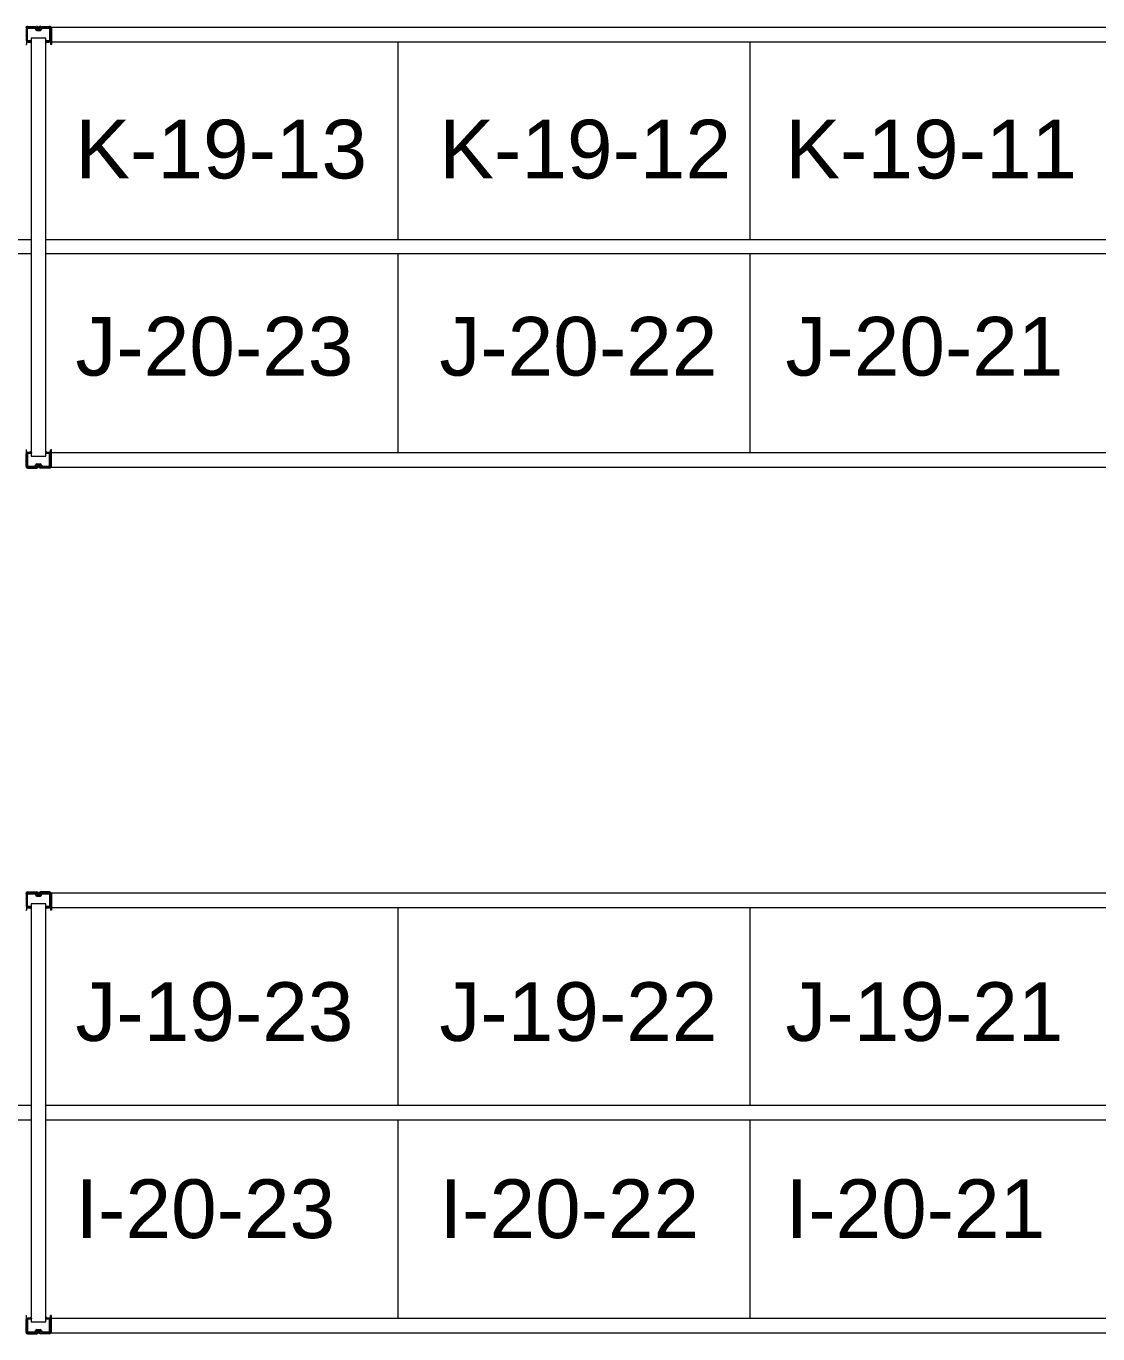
# Model space of a CAD drawing. Header units: inches. Extents: x 2743 to 10591, y -1604 to 5792.
# Drawn here: x 7547.5 to 7693.5, y 4339.9 to 4518.1 of the extents above; entities that cross this region are included whole.
import ezdxf

# ---------------------------------------------------------------- set-up
doc = ezdxf.new("R2010")
doc.units = ezdxf.units.IN
doc.header["$LTSCALE"] = 0.1875
doc.header["$MEASUREMENT"] = 0
for name, color, linetype, lineweight in [('22 Dimension', 7, 'Continuous', 5), ('32 Echelle', 160, 'Continuous', 15), ('33 Poutre', 30, 'Continuous', 15)]:
    doc.layers.add(name, color=color, linetype=linetype, lineweight=lineweight)
doc.styles.add('arial', font='')
doc.styles.get('arial').set_extended_font_data('Arial')

msp = doc.modelspace()

# ---------------------------------------------------------------- hatches: boundary and pattern name
at = {"layer": '32 Echelle'}
for points in [[(7548.14784, 4515.81503), (7548.14784, 4516.00253), (7547.96034, 4516.00253)], [(7548.14784, 4515.81503), (7548.14784, 4516.00253), (7547.96034, 4516.00253)], [(7550.14784, 4515.81503), (7550.14784, 4516.00253), (7550.33534, 4516.00253)], [(7550.14784, 4515.81503), (7550.14784, 4516.00253), (7550.33534, 4516.00253)], [(7548.14784, 4460.19003), (7548.14784, 4460.00253), (7547.96034, 4460.00253)], [(7548.14784, 4460.19003), (7548.14784, 4460.00253), (7547.96034, 4460.00253)], [(7550.14784, 4460.19003), (7550.14784, 4460.00253), (7550.33534, 4460.00253)], [(7550.14784, 4460.19003), (7550.14784, 4460.00253), (7550.33534, 4460.00253)], [(7548.14784, 4397.81503), (7548.14784, 4398.00253), (7547.96034, 4398.00253)], [(7548.14784, 4397.81503), (7548.14784, 4398.00253), (7547.96034, 4398.00253)], [(7550.14784, 4397.81503), (7550.14784, 4398.00253), (7550.33534, 4398.00253)], [(7550.14784, 4397.81503), (7550.14784, 4398.00253), (7550.33534, 4398.00253)], [(7548.14784, 4342.19003), (7548.14784, 4342.00253), (7547.96034, 4342.00253)], [(7548.14784, 4342.19003), (7548.14784, 4342.00253), (7547.96034, 4342.00253)], [(7550.14784, 4342.19003), (7550.14784, 4342.00253), (7550.33534, 4342.00253)], [(7550.14784, 4342.19003), (7550.14784, 4342.00253), (7550.33534, 4342.00253)]]:
    msp.add_hatch(color=256, dxfattribs=at).paths.add_polyline_path(points)

# ---------------------------------------------------------------- linework, layer by layer
at = {"layer": '22 Dimension'}
for p, q in [((7598.14784, 4489.00253), (7598.14784, 4516.00253)), ((7646.14784, 4489.00253), (7646.14784, 4516.00253)), ((7548.14784, 4489.00253), (7402.52284, 4489.00253)), ((7695.77284, 4489.00253), (7550.14784, 4489.00253)), ((7548.14784, 4487.08616), (7402.52284, 4487.08616)), ((7695.77284, 4487.08616), (7550.14784, 4487.08616)), ((7598.14784, 4460.00253), (7598.14784, 4487.08616)), ((7646.14784, 4460.00253), (7646.14784, 4487.08616)), ((7598.14784, 4371.00253), (7598.14784, 4398.00253)), ((7646.14784, 4371.00253), (7646.14784, 4398.00253)), ((7548.14784, 4371.00253), (7402.52284, 4371.00253)), ((7695.77284, 4371.00253), (7550.14784, 4371.00253)), ((7548.14784, 4369.00253), (7402.52284, 4369.00253)), ((7695.77284, 4369.00253), (7550.14784, 4369.00253)), ((7598.14784, 4342.00253), (7598.14784, 4369.00253)), ((7646.14784, 4342.00253), (7646.14784, 4369.00253))]:
    msp.add_line(p, q, dxfattribs=at)
at = {"layer": '32 Echelle', "linetype": 'Continuous', "lineweight": 25}
for p, q in [((7547.52288, 4517.81878), (7547.52288, 4516.18628)), ((7547.52288, 4517.81878), (7547.52288, 4516.18628)), ((7547.61288, 4516.18628), (7547.61288, 4517.81878)), ((7547.61288, 4516.18628), (7547.61288, 4517.81878)), ((7548.63547, 4518.00253), (7547.70663, 4518.00253)), ((7548.63547, 4518.00253), (7547.70663, 4518.00253)), ((7547.70663, 4517.91253), (7548.63547, 4517.91253)), ((7547.70663, 4517.91253), (7548.63547, 4517.91253)), ((7548.72512, 4517.84619), (7548.76903, 4517.70256)), ((7548.72512, 4517.84619), (7548.76903, 4517.70256)), ((7548.8551, 4517.72887), (7548.81119, 4517.8725)), ((7548.8551, 4517.72887), (7548.81119, 4517.8725)), ((7549.35092, 4517.66253), (7548.94475, 4517.66253)), ((7549.35092, 4517.66253), (7548.94475, 4517.66253)), ((7548.94475, 4517.57253), (7549.35092, 4517.57253)), ((7548.94475, 4517.57253), (7549.35092, 4517.57253)), ((7549.48449, 4517.8725), (7549.44057, 4517.72887)), ((7549.48449, 4517.8725), (7549.44057, 4517.72887)), ((7549.52664, 4517.70256), (7549.57055, 4517.84619)), ((7549.52664, 4517.70256), (7549.57055, 4517.84619)), ((7550.58904, 4518.00253), (7549.66021, 4518.00253)), ((7550.58904, 4518.00253), (7549.66021, 4518.00253)), ((7549.66021, 4517.91253), (7550.58904, 4517.91253)), ((7549.66021, 4517.91253), (7550.58904, 4517.91253)), ((7550.68279, 4517.81878), (7550.68279, 4516.18628)), ((7550.68279, 4517.81878), (7550.68279, 4516.18628)), ((7550.77279, 4516.18628), (7550.77279, 4517.81878)), ((7550.77279, 4516.18628), (7550.77279, 4517.81878)), ((7548.12288, 4516.09253), (7547.70663, 4516.09253)), ((7548.12288, 4516.09253), (7547.70663, 4516.09253)), ((7547.70663, 4516.00253), (7548.12288, 4516.00253)), ((7547.70663, 4516.00253), (7548.12288, 4516.00253)), ((7548.12288, 4516.00253), (7548.12288, 4516.09253)), ((7548.12288, 4516.00253), (7548.12288, 4516.09253)), ((7550.58904, 4516.09253), (7550.17279, 4516.09253)), ((7550.17279, 4516.09253), (7550.17279, 4516.00253)), ((7550.58904, 4516.09253), (7550.17279, 4516.09253)), ((7550.17279, 4516.09253), (7550.17279, 4516.00253)), ((7550.17279, 4516.00253), (7550.58904, 4516.00253)), ((7550.17279, 4516.00253), (7550.58904, 4516.00253)), ((7547.52288, 4458.18628), (7547.52288, 4459.81878)), ((7547.52288, 4458.18628), (7547.52288, 4459.81878)), ((7547.61288, 4459.81878), (7547.61288, 4458.18628)), ((7547.61288, 4459.81878), (7547.61288, 4458.18628)), ((7547.70663, 4460.00253), (7548.12288, 4460.00253)), ((7547.70663, 4460.00253), (7548.12288, 4460.00253)), ((7548.12288, 4459.91253), (7547.70663, 4459.91253)), ((7548.12288, 4459.91253), (7547.70663, 4459.91253)), ((7548.12288, 4460.00253), (7548.12288, 4459.91253)), ((7548.12288, 4460.00253), (7548.12288, 4459.91253)), ((7550.17279, 4460.00253), (7550.58904, 4460.00253)), ((7550.17279, 4459.91253), (7550.17279, 4460.00253)), ((7550.17279, 4460.00253), (7550.58904, 4460.00253)), ((7550.17279, 4459.91253), (7550.17279, 4460.00253)), ((7550.58904, 4459.91253), (7550.17279, 4459.91253)), ((7550.58904, 4459.91253), (7550.17279, 4459.91253)), ((7550.68279, 4458.18628), (7550.68279, 4459.81878)), ((7550.68279, 4458.18628), (7550.68279, 4459.81878)), ((7550.77279, 4459.81878), (7550.77279, 4458.18628)), ((7550.77279, 4459.81878), (7550.77279, 4458.18628)), ((7547.70663, 4458.09253), (7548.63547, 4458.09253)), ((7547.70663, 4458.09253), (7548.63547, 4458.09253)), ((7548.63547, 4458.00253), (7547.70663, 4458.00253)), ((7548.63547, 4458.00253), (7547.70663, 4458.00253)), ((7548.72512, 4458.15887), (7548.76903, 4458.3025)), ((7548.72512, 4458.15887), (7548.76903, 4458.3025)), ((7548.8551, 4458.27619), (7548.81119, 4458.13256)), ((7548.8551, 4458.27619), (7548.81119, 4458.13256)), ((7548.94475, 4458.43253), (7549.35092, 4458.43253)), ((7548.94475, 4458.43253), (7549.35092, 4458.43253)), ((7549.35092, 4458.34253), (7548.94475, 4458.34253)), ((7549.35092, 4458.34253), (7548.94475, 4458.34253)), ((7549.48449, 4458.13256), (7549.44057, 4458.27619)), ((7549.48449, 4458.13256), (7549.44057, 4458.27619)), ((7549.52664, 4458.3025), (7549.57055, 4458.15887)), ((7549.52664, 4458.3025), (7549.57055, 4458.15887)), ((7549.66021, 4458.09253), (7550.58904, 4458.09253)), ((7549.66021, 4458.09253), (7550.58904, 4458.09253)), ((7550.58904, 4458.00253), (7549.66021, 4458.00253)), ((7550.58904, 4458.00253), (7549.66021, 4458.00253)), ((7547.52288, 4399.81878), (7547.52288, 4398.18628)), ((7547.52288, 4399.81878), (7547.52288, 4398.18628)), ((7547.61288, 4398.18628), (7547.61288, 4399.81878)), ((7547.61288, 4398.18628), (7547.61288, 4399.81878)), ((7548.63547, 4400.00253), (7547.70663, 4400.00253)), ((7548.63547, 4400.00253), (7547.70663, 4400.00253)), ((7547.70663, 4399.91253), (7548.63547, 4399.91253)), ((7547.70663, 4399.91253), (7548.63547, 4399.91253)), ((7548.72512, 4399.84619), (7548.76903, 4399.70256)), ((7548.72512, 4399.84619), (7548.76903, 4399.70256)), ((7548.8551, 4399.72887), (7548.81119, 4399.8725)), ((7548.8551, 4399.72887), (7548.81119, 4399.8725)), ((7549.35092, 4399.66253), (7548.94475, 4399.66253)), ((7549.35092, 4399.66253), (7548.94475, 4399.66253)), ((7548.94475, 4399.57253), (7549.35092, 4399.57253)), ((7548.94475, 4399.57253), (7549.35092, 4399.57253)), ((7549.48449, 4399.8725), (7549.44057, 4399.72887)), ((7549.48449, 4399.8725), (7549.44057, 4399.72887)), ((7549.52664, 4399.70256), (7549.57055, 4399.84619)), ((7549.52664, 4399.70256), (7549.57055, 4399.84619)), ((7550.58904, 4400.00253), (7549.66021, 4400.00253)), ((7550.58904, 4400.00253), (7549.66021, 4400.00253)), ((7549.66021, 4399.91253), (7550.58904, 4399.91253)), ((7549.66021, 4399.91253), (7550.58904, 4399.91253)), ((7550.68279, 4399.81878), (7550.68279, 4398.18628)), ((7550.68279, 4399.81878), (7550.68279, 4398.18628)), ((7550.77279, 4398.18628), (7550.77279, 4399.81878)), ((7550.77279, 4398.18628), (7550.77279, 4399.81878)), ((7548.12288, 4398.09253), (7547.70663, 4398.09253)), ((7548.12288, 4398.09253), (7547.70663, 4398.09253)), ((7547.70663, 4398.00253), (7548.12288, 4398.00253)), ((7547.70663, 4398.00253), (7548.12288, 4398.00253)), ((7548.12288, 4398.00253), (7548.12288, 4398.09253)), ((7548.12288, 4398.00253), (7548.12288, 4398.09253)), ((7550.58904, 4398.09253), (7550.17279, 4398.09253)), ((7550.17279, 4398.09253), (7550.17279, 4398.00253)), ((7550.58904, 4398.09253), (7550.17279, 4398.09253)), ((7550.17279, 4398.09253), (7550.17279, 4398.00253)), ((7550.17279, 4398.00253), (7550.58904, 4398.00253)), ((7550.17279, 4398.00253), (7550.58904, 4398.00253)), ((7547.70663, 4342.00253), (7548.12288, 4342.00253)), ((7547.70663, 4342.00253), (7548.12288, 4342.00253)), ((7548.12288, 4341.91253), (7547.70663, 4341.91253)), ((7548.12288, 4341.91253), (7547.70663, 4341.91253)), ((7548.12288, 4342.00253), (7548.12288, 4341.91253)), ((7548.12288, 4342.00253), (7548.12288, 4341.91253)), ((7550.17279, 4342.00253), (7550.58904, 4342.00253)), ((7550.17279, 4341.91253), (7550.17279, 4342.00253)), ((7550.17279, 4342.00253), (7550.58904, 4342.00253)), ((7550.17279, 4341.91253), (7550.17279, 4342.00253)), ((7550.58904, 4341.91253), (7550.17279, 4341.91253)), ((7550.58904, 4341.91253), (7550.17279, 4341.91253)), ((7547.52288, 4340.18628), (7547.52288, 4341.81878)), ((7547.52288, 4340.18628), (7547.52288, 4341.81878)), ((7547.61288, 4341.81878), (7547.61288, 4340.18628)), ((7547.61288, 4341.81878), (7547.61288, 4340.18628)), ((7548.72512, 4340.15887), (7548.76903, 4340.3025)), ((7548.72512, 4340.15887), (7548.76903, 4340.3025)), ((7548.8551, 4340.27619), (7548.81119, 4340.13256)), ((7548.8551, 4340.27619), (7548.81119, 4340.13256)), ((7548.94475, 4340.43253), (7549.35092, 4340.43253)), ((7548.94475, 4340.43253), (7549.35092, 4340.43253)), ((7549.35092, 4340.34253), (7548.94475, 4340.34253)), ((7549.35092, 4340.34253), (7548.94475, 4340.34253)), ((7549.48449, 4340.13256), (7549.44057, 4340.27619)), ((7549.48449, 4340.13256), (7549.44057, 4340.27619)), ((7549.52664, 4340.3025), (7549.57055, 4340.15887)), ((7549.52664, 4340.3025), (7549.57055, 4340.15887)), ((7550.68279, 4340.18628), (7550.68279, 4341.81878)), ((7550.68279, 4340.18628), (7550.68279, 4341.81878)), ((7550.77279, 4341.81878), (7550.77279, 4340.18628)), ((7550.77279, 4341.81878), (7550.77279, 4340.18628)), ((7547.70663, 4340.09253), (7548.63547, 4340.09253)), ((7547.70663, 4340.09253), (7548.63547, 4340.09253)), ((7548.63547, 4340.00253), (7547.70663, 4340.00253)), ((7548.63547, 4340.00253), (7547.70663, 4340.00253)), ((7549.66021, 4340.09253), (7550.58904, 4340.09253)), ((7549.66021, 4340.09253), (7550.58904, 4340.09253)), ((7550.58904, 4340.00253), (7549.66021, 4340.00253)), ((7550.58904, 4340.00253), (7549.66021, 4340.00253))]:
    msp.add_line(p, q, dxfattribs=at)
at = {"layer": '32 Echelle'}
for p, q in [((7548.14784, 4516.00253), (7547.96034, 4516.00253)), ((7548.14784, 4515.81503), (7547.96034, 4516.00253)), ((7548.14784, 4516.00253), (7547.96034, 4516.00253)), ((7548.14784, 4515.81503), (7547.96034, 4516.00253)), ((7550.14784, 4516.50253), (7548.14784, 4516.50253)), ((7548.14784, 4516.50253), (7548.14784, 4459.50253)), ((7550.14784, 4516.50253), (7548.14784, 4516.50253)), ((7548.14784, 4516.50253), (7548.14784, 4459.50253)), ((7548.14784, 4515.81503), (7548.14784, 4516.00253)), ((7548.14784, 4515.81503), (7548.14784, 4516.00253)), ((7550.14784, 4459.50253), (7550.14784, 4516.50253)), ((7550.14784, 4459.50253), (7550.14784, 4516.50253)), ((7550.14784, 4516.00253), (7550.33534, 4516.00253)), ((7550.14784, 4515.81503), (7550.14784, 4516.00253)), ((7550.14784, 4515.81503), (7550.33534, 4516.00253)), ((7550.14784, 4516.00253), (7550.33534, 4516.00253)), ((7550.14784, 4515.81503), (7550.14784, 4516.00253)), ((7550.14784, 4515.81503), (7550.33534, 4516.00253)), ((7548.14784, 4460.19003), (7547.96034, 4460.00253)), ((7548.14784, 4460.19003), (7547.96034, 4460.00253)), ((7548.14784, 4460.00253), (7547.96034, 4460.00253)), ((7548.14784, 4460.00253), (7547.96034, 4460.00253)), ((7548.14784, 4460.19003), (7548.14784, 4460.00253)), ((7548.14784, 4460.19003), (7548.14784, 4460.00253)), ((7550.14784, 4460.19003), (7550.14784, 4460.00253)), ((7550.14784, 4460.19003), (7550.33534, 4460.00253)), ((7550.14784, 4460.19003), (7550.14784, 4460.00253)), ((7550.14784, 4460.19003), (7550.33534, 4460.00253)), ((7550.14784, 4460.00253), (7550.33534, 4460.00253)), ((7550.14784, 4460.00253), (7550.33534, 4460.00253)), ((7548.14784, 4459.50253), (7550.14784, 4459.50253)), ((7548.14784, 4459.50253), (7550.14784, 4459.50253)), ((7548.14784, 4398.00253), (7547.96034, 4398.00253)), ((7548.14784, 4397.81503), (7547.96034, 4398.00253)), ((7548.14784, 4398.00253), (7547.96034, 4398.00253)), ((7548.14784, 4397.81503), (7547.96034, 4398.00253)), ((7550.14784, 4398.50253), (7548.14784, 4398.50253)), ((7548.14784, 4398.50253), (7548.14784, 4341.50253)), ((7550.14784, 4398.50253), (7548.14784, 4398.50253)), ((7548.14784, 4398.50253), (7548.14784, 4341.50253)), ((7548.14784, 4397.81503), (7548.14784, 4398.00253)), ((7548.14784, 4397.81503), (7548.14784, 4398.00253)), ((7550.14784, 4341.50253), (7550.14784, 4398.50253)), ((7550.14784, 4341.50253), (7550.14784, 4398.50253)), ((7550.14784, 4398.00253), (7550.33534, 4398.00253)), ((7550.14784, 4397.81503), (7550.14784, 4398.00253)), ((7550.14784, 4397.81503), (7550.33534, 4398.00253)), ((7550.14784, 4398.00253), (7550.33534, 4398.00253)), ((7550.14784, 4397.81503), (7550.14784, 4398.00253)), ((7550.14784, 4397.81503), (7550.33534, 4398.00253)), ((7548.14784, 4342.19003), (7547.96034, 4342.00253)), ((7548.14784, 4342.19003), (7547.96034, 4342.00253)), ((7548.14784, 4342.00253), (7547.96034, 4342.00253)), ((7548.14784, 4342.00253), (7547.96034, 4342.00253)), ((7548.14784, 4342.19003), (7548.14784, 4342.00253)), ((7548.14784, 4342.19003), (7548.14784, 4342.00253)), ((7550.14784, 4342.19003), (7550.14784, 4342.00253)), ((7550.14784, 4342.19003), (7550.33534, 4342.00253)), ((7550.14784, 4342.19003), (7550.14784, 4342.00253)), ((7550.14784, 4342.19003), (7550.33534, 4342.00253)), ((7550.14784, 4342.00253), (7550.33534, 4342.00253)), ((7550.14784, 4342.00253), (7550.33534, 4342.00253)), ((7548.14784, 4341.50253), (7550.14784, 4341.50253)), ((7548.14784, 4341.50253), (7550.14784, 4341.50253))]:
    msp.add_line(p, q, dxfattribs=at)
at = {"layer": '32 Echelle', "linetype": 'Continuous', "lineweight": 25}
for centre, radius, start, end in [((7547.70663, 4517.81878), 0.18375, 90, 180), ((7547.70663, 4517.81878), 0.18375, 90, 180), ((7547.70663, 4517.81878), 0.09375, 90, 180), ((7547.70663, 4517.81878), 0.09375, 90, 180), ((7548.63547, 4517.81878), 0.18375, 17, 90), ((7548.63547, 4517.81878), 0.18375, 17, 90), ((7548.63547, 4517.81878), 0.09375, 17, 90), ((7548.63547, 4517.81878), 0.09375, 17, 90), ((7548.94475, 4517.75628), 0.18375, 197, 270), ((7548.94475, 4517.75628), 0.18375, 197, 270), ((7548.94475, 4517.75628), 0.09375, 197, 270), ((7548.94475, 4517.75628), 0.09375, 197, 270), ((7549.35092, 4517.75628), 0.09375, 270, 343), ((7549.35092, 4517.75628), 0.09375, 270, 343), ((7549.35092, 4517.75628), 0.18375, 270, 343), ((7549.35092, 4517.75628), 0.18375, 270, 343), ((7549.66021, 4517.81878), 0.18375, 90, 163), ((7549.66021, 4517.81878), 0.18375, 90, 163), ((7549.66021, 4517.81878), 0.09375, 90, 163), ((7549.66021, 4517.81878), 0.09375, 90, 163), ((7550.58904, 4517.81878), 0.18375, 0, 90), ((7550.58904, 4517.81878), 0.18375, 0, 90), ((7550.58904, 4517.81878), 0.09375, 0, 90), ((7550.58904, 4517.81878), 0.09375, 0, 90), ((7547.70663, 4516.18628), 0.18375, 180, 270), ((7547.70663, 4516.18628), 0.18375, 180, 270), ((7547.70663, 4516.18628), 0.09375, 180, 270), ((7547.70663, 4516.18628), 0.09375, 180, 270), ((7550.58904, 4516.18628), 0.09375, 270, 0), ((7550.58904, 4516.18628), 0.18375, 270, 0), ((7550.58904, 4516.18628), 0.09375, 270, 0), ((7550.58904, 4516.18628), 0.18375, 270, 0), ((7547.70663, 4459.81878), 0.18375, 90, 180), ((7547.70663, 4459.81878), 0.18375, 90, 180), ((7547.70663, 4459.81878), 0.09375, 90, 180), ((7547.70663, 4459.81878), 0.09375, 90, 180), ((7550.58904, 4459.81878), 0.18375, 0, 90), ((7550.58904, 4459.81878), 0.18375, 0, 90), ((7550.58904, 4459.81878), 0.09375, 0, 90), ((7550.58904, 4459.81878), 0.09375, 0, 90), ((7547.70663, 4458.18628), 0.18375, 180, 270), ((7547.70663, 4458.18628), 0.18375, 180, 270), ((7547.70663, 4458.18628), 0.09375, 180, 270), ((7547.70663, 4458.18628), 0.09375, 180, 270), ((7548.63547, 4458.18628), 0.09375, 270, 343), ((7548.63547, 4458.18628), 0.09375, 270, 343), ((7548.63547, 4458.18628), 0.18375, 270, 343), ((7548.63547, 4458.18628), 0.18375, 270, 343), ((7548.94475, 4458.24878), 0.18375, 90, 163), ((7548.94475, 4458.24878), 0.18375, 90, 163), ((7548.94475, 4458.24878), 0.09375, 90, 163), ((7548.94475, 4458.24878), 0.09375, 90, 163), ((7549.35092, 4458.24878), 0.18375, 17, 90), ((7549.35092, 4458.24878), 0.18375, 17, 90), ((7549.35092, 4458.24878), 0.09375, 17, 90), ((7549.35092, 4458.24878), 0.09375, 17, 90), ((7549.66021, 4458.18628), 0.18375, 197, 270), ((7549.66021, 4458.18628), 0.18375, 197, 270), ((7549.66021, 4458.18628), 0.09375, 197, 270), ((7549.66021, 4458.18628), 0.09375, 197, 270), ((7550.58904, 4458.18628), 0.09375, 270, 0), ((7550.58904, 4458.18628), 0.18375, 270, 0), ((7550.58904, 4458.18628), 0.09375, 270, 0), ((7550.58904, 4458.18628), 0.18375, 270, 0), ((7547.70663, 4399.81878), 0.18375, 90, 180), ((7547.70663, 4399.81878), 0.18375, 90, 180), ((7547.70663, 4399.81878), 0.09375, 90, 180), ((7547.70663, 4399.81878), 0.09375, 90, 180), ((7548.63547, 4399.81878), 0.18375, 17, 90), ((7548.63547, 4399.81878), 0.18375, 17, 90), ((7548.63547, 4399.81878), 0.09375, 17, 90), ((7548.63547, 4399.81878), 0.09375, 17, 90), ((7548.94475, 4399.75628), 0.18375, 197, 270), ((7548.94475, 4399.75628), 0.18375, 197, 270), ((7548.94475, 4399.75628), 0.09375, 197, 270), ((7548.94475, 4399.75628), 0.09375, 197, 270), ((7549.35092, 4399.75628), 0.09375, 270, 343), ((7549.35092, 4399.75628), 0.09375, 270, 343), ((7549.35092, 4399.75628), 0.18375, 270, 343), ((7549.35092, 4399.75628), 0.18375, 270, 343), ((7549.66021, 4399.81878), 0.18375, 90, 163), ((7549.66021, 4399.81878), 0.18375, 90, 163), ((7549.66021, 4399.81878), 0.09375, 90, 163), ((7549.66021, 4399.81878), 0.09375, 90, 163), ((7550.58904, 4399.81878), 0.18375, 0, 90), ((7550.58904, 4399.81878), 0.18375, 0, 90), ((7550.58904, 4399.81878), 0.09375, 0, 90), ((7550.58904, 4399.81878), 0.09375, 0, 90), ((7547.70663, 4398.18628), 0.18375, 180, 270), ((7547.70663, 4398.18628), 0.18375, 180, 270), ((7547.70663, 4398.18628), 0.09375, 180, 270), ((7547.70663, 4398.18628), 0.09375, 180, 270), ((7550.58904, 4398.18628), 0.09375, 270, 0), ((7550.58904, 4398.18628), 0.18375, 270, 0), ((7550.58904, 4398.18628), 0.09375, 270, 0), ((7550.58904, 4398.18628), 0.18375, 270, 0), ((7547.70663, 4341.81878), 0.18375, 90, 180), ((7547.70663, 4341.81878), 0.18375, 90, 180), ((7547.70663, 4341.81878), 0.09375, 90, 180), ((7547.70663, 4341.81878), 0.09375, 90, 180), ((7550.58904, 4341.81878), 0.18375, 0, 90), ((7550.58904, 4341.81878), 0.18375, 0, 90), ((7550.58904, 4341.81878), 0.09375, 0, 90), ((7550.58904, 4341.81878), 0.09375, 0, 90), ((7547.70663, 4340.18628), 0.18375, 180, 270), ((7547.70663, 4340.18628), 0.18375, 180, 270), ((7547.70663, 4340.18628), 0.09375, 180, 270), ((7547.70663, 4340.18628), 0.09375, 180, 270), ((7548.63547, 4340.18628), 0.09375, 270, 343), ((7548.63547, 4340.18628), 0.09375, 270, 343), ((7548.63547, 4340.18628), 0.18375, 270, 343), ((7548.63547, 4340.18628), 0.18375, 270, 343), ((7548.94475, 4340.24878), 0.18375, 90, 163), ((7548.94475, 4340.24878), 0.18375, 90, 163), ((7548.94475, 4340.24878), 0.09375, 90, 163), ((7548.94475, 4340.24878), 0.09375, 90, 163), ((7549.35092, 4340.24878), 0.18375, 17, 90), ((7549.35092, 4340.24878), 0.18375, 17, 90), ((7549.35092, 4340.24878), 0.09375, 17, 90), ((7549.35092, 4340.24878), 0.09375, 17, 90), ((7549.66021, 4340.18628), 0.18375, 197, 270), ((7549.66021, 4340.18628), 0.18375, 197, 270), ((7549.66021, 4340.18628), 0.09375, 197, 270), ((7549.66021, 4340.18628), 0.09375, 197, 270), ((7550.58904, 4340.18628), 0.09375, 270, 0), ((7550.58904, 4340.18628), 0.18375, 270, 0), ((7550.58904, 4340.18628), 0.09375, 270, 0), ((7550.58904, 4340.18628), 0.18375, 270, 0)]:
    msp.add_arc(centre, radius, start, end, dxfattribs=at)
at = {"layer": '33 Poutre'}
for p, q in [((7547.51684, 4517.87753), (7547.51684, 4515.62153)), ((7548.90384, 4518.00253), (7547.64184, 4518.00253)), ((7549.02884, 4517.66253), (7549.02884, 4517.87753)), ((7549.02884, 4517.66253), (7549.14784, 4517.66253)), ((7549.14784, 4517.66253), (7549.14784, 4517.87753)), ((7549.14784, 4517.66253), (7549.14784, 4517.87753)), ((7549.26684, 4517.66253), (7549.14784, 4517.66253)), ((7549.26684, 4517.66253), (7549.26684, 4517.87753)), ((7549.39184, 4518.00253), (7550.65384, 4518.00253)), ((7550.77884, 4517.87753), (7550.77884, 4515.62153)), ((7550.89784, 4518.00253), (7695.02284, 4518.00253)), ((7550.89784, 4518.00253), (7550.89784, 4516.00253)), ((7550.89784, 4517.87753), (7550.89784, 4515.62153)), ((7547.39784, 4515.62153), (7547.51684, 4515.62153)), ((7550.89784, 4515.62153), (7550.77884, 4515.62153)), ((7550.89784, 4516.00253), (7695.02284, 4516.00253)), ((7547.39784, 4460.38353), (7547.51684, 4460.38353)), ((7547.51684, 4458.12753), (7547.51684, 4460.38353)), ((7550.89784, 4460.38353), (7550.77884, 4460.38353)), ((7550.77884, 4458.12753), (7550.77884, 4460.38353)), ((7550.89784, 4458.12753), (7550.89784, 4460.38353)), ((7550.89784, 4460.00253), (7695.02284, 4460.00253)), ((7550.89784, 4458.00253), (7550.89784, 4460.00253)), ((7548.90384, 4458.00253), (7547.64184, 4458.00253)), ((7547.64184, 4457.88353), (7548.90384, 4457.88353)), ((7549.02884, 4458.34253), (7549.02884, 4458.12753)), ((7549.02884, 4458.34253), (7549.14784, 4458.34253)), ((7549.14784, 4458.34253), (7549.14784, 4458.12753)), ((7549.14784, 4458.34253), (7549.14784, 4458.12753)), ((7549.26684, 4458.34253), (7549.14784, 4458.34253)), ((7549.26684, 4458.34253), (7549.26684, 4458.12753)), ((7549.39184, 4458.00253), (7550.65384, 4458.00253)), ((7550.65384, 4457.88353), (7549.39184, 4457.88353)), ((7550.89784, 4458.00253), (7695.02284, 4458.00253)), ((7547.51684, 4399.87753), (7547.51684, 4397.62153)), ((7547.64184, 4400.12153), (7548.90384, 4400.12153)), ((7548.90384, 4400.00253), (7547.64184, 4400.00253)), ((7549.02884, 4399.66253), (7549.02884, 4399.87753)), ((7549.02884, 4399.66253), (7549.14784, 4399.66253)), ((7549.14784, 4399.66253), (7549.14784, 4399.87753)), ((7549.14784, 4399.66253), (7549.14784, 4399.87753)), ((7549.26684, 4399.66253), (7549.14784, 4399.66253)), ((7549.26684, 4399.66253), (7549.26684, 4399.87753)), ((7550.65384, 4400.12153), (7549.39184, 4400.12153)), ((7549.39184, 4400.00253), (7550.65384, 4400.00253)), ((7550.77884, 4399.87753), (7550.77884, 4397.62153)), ((7550.89784, 4400.00253), (7695.02284, 4400.00253)), ((7550.89784, 4400.00253), (7550.89784, 4398.00253)), ((7550.89784, 4399.87753), (7550.89784, 4397.62153)), ((7547.39784, 4397.62153), (7547.51684, 4397.62153)), ((7550.89784, 4397.62153), (7550.77884, 4397.62153)), ((7550.89784, 4398.00253), (7695.02284, 4398.00253)), ((7547.39784, 4342.38353), (7547.51684, 4342.38353)), ((7547.51684, 4340.12753), (7547.51684, 4342.38353)), ((7550.89784, 4342.38353), (7550.77884, 4342.38353)), ((7550.77884, 4340.12753), (7550.77884, 4342.38353)), ((7550.89784, 4340.12753), (7550.89784, 4342.38353)), ((7550.89784, 4342.00253), (7695.02284, 4342.00253)), ((7550.89784, 4340.00253), (7550.89784, 4342.00253)), ((7549.02884, 4340.34253), (7549.02884, 4340.12753)), ((7549.02884, 4340.34253), (7549.14784, 4340.34253)), ((7549.14784, 4340.34253), (7549.14784, 4340.12753)), ((7549.14784, 4340.34253), (7549.14784, 4340.12753)), ((7549.26684, 4340.34253), (7549.14784, 4340.34253)), ((7549.26684, 4340.34253), (7549.26684, 4340.12753)), ((7548.90384, 4340.00253), (7547.64184, 4340.00253)), ((7547.64184, 4339.88353), (7548.90384, 4339.88353)), ((7549.39184, 4340.00253), (7550.65384, 4340.00253)), ((7550.65384, 4339.88353), (7549.39184, 4339.88353)), ((7550.89784, 4340.00253), (7695.02284, 4340.00253))]:
    msp.add_line(p, q, dxfattribs=at)
for centre, radius, start, end in [((7547.64184, 4517.87753), 0.244, 90, 180), ((7547.64184, 4517.87753), 0.125, 90, 180), ((7548.90384, 4517.87753), 0.244, 0, 90), ((7548.90384, 4517.87753), 0.125, 0, 90), ((7549.39184, 4517.87753), 0.244, 90, 180), ((7549.39184, 4517.87753), 0.125, 90, 180), ((7550.65384, 4517.87753), 0.244, 0, 90), ((7550.65384, 4517.87753), 0.125, 0, 90), ((7547.64184, 4458.12753), 0.244, 180, 270), ((7547.64184, 4458.12753), 0.125, 180, 270), ((7548.90384, 4458.12753), 0.125, 270, 0), ((7548.90384, 4458.12753), 0.244, 270, 0), ((7549.39184, 4458.12753), 0.244, 180, 270), ((7549.39184, 4458.12753), 0.125, 180, 270), ((7550.65384, 4458.12753), 0.244, 270, 0), ((7550.65384, 4458.12753), 0.125, 270, 0), ((7547.64184, 4399.87753), 0.244, 90, 180), ((7547.64184, 4399.87753), 0.125, 90, 180), ((7548.90384, 4399.87753), 0.244, 0, 90), ((7548.90384, 4399.87753), 0.125, 0, 90), ((7549.39184, 4399.87753), 0.244, 90, 180), ((7549.39184, 4399.87753), 0.125, 90, 180), ((7550.65384, 4399.87753), 0.244, 0, 90), ((7550.65384, 4399.87753), 0.125, 0, 90), ((7547.64184, 4340.12753), 0.244, 180, 270), ((7547.64184, 4340.12753), 0.125, 180, 270), ((7548.90384, 4340.12753), 0.125, 270, 0), ((7548.90384, 4340.12753), 0.244, 270, 0), ((7549.39184, 4340.12753), 0.244, 180, 270), ((7549.39184, 4340.12753), 0.125, 180, 270), ((7550.65384, 4340.12753), 0.244, 270, 0), ((7550.65384, 4340.12753), 0.125, 270, 0)]:
    msp.add_arc(centre, radius, start, end, dxfattribs=at)

# ---------------------------------------------------------------- texts
at = {"layer": '22 Dimension', "char_height": 8, "attachment_point": 1, "style": 'arial'}
for s, insert in [('{\\fArial Unicode MS|b0|i0|c0|p2;\\C8;K-19-13}', (7554.16648, 4505.36192)), ('{\\fArial Unicode MS|b0|i0|c0|p2;\\C8;K-19-12}', (7603.77092, 4505.36192)), ('{\\fArial Unicode MS|b0|i0|c0|p2;\\C8;K-19-11}', (7650.93271, 4505.36192)), ('{\\fArial Unicode MS|b0|i0|c0|p2;\\C8;J-20-23}', (7554.16648, 4478.48938)), ('{\\fArial Unicode MS|b0|i0|c0|p2;\\C8;J-20-22}', (7603.77092, 4478.48938)), ('{\\fArial Unicode MS|b0|i0|c0|p2;\\C8;J-20-21}', (7650.93271, 4478.48938)), ('{\\fArial Unicode MS|b0|i0|c0|p2;\\C8;J-19-23}', (7554.16648, 4387.80636)), ('{\\fArial Unicode MS|b0|i0|c0|p2;\\C8;J-19-22}', (7603.77092, 4387.80636)), ('{\\fArial Unicode MS|b0|i0|c0|p2;\\C8;J-19-21}', (7650.93271, 4387.80636)), ('{\\fArial Unicode MS|b0|i0|c0|p2;\\C8;I-20-23}', (7554.16648, 4360.93382)), ('{\\fArial Unicode MS|b0|i0|c0|p2;\\C8;I-20-22}', (7603.77092, 4360.93382)), ('{\\fArial Unicode MS|b0|i0|c0|p2;\\C8;I-20-21}', (7650.93271, 4360.93382))]:
    msp.add_mtext_dynamic_manual_height_columns(s, width=68.8901007, gutter_width=5, heights=[0], dxfattribs=dict(at, insert=insert))

doc.saveas('drawing.dxf')
